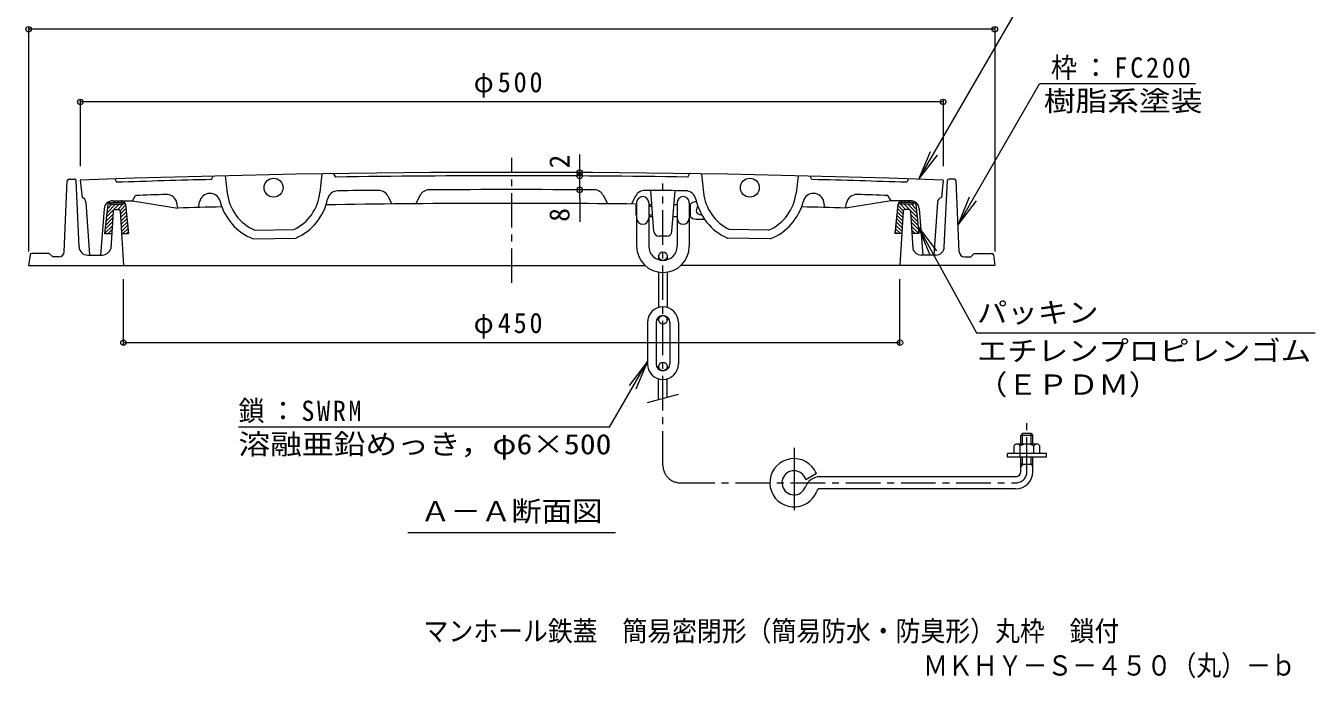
# Model space of a CAD drawing. Units: millimetres, scale not verified. Extents: x -623 to 760, y -541 to 560.
# Drawn here: x -551 to 197, y -541 to -163 of the extents above; entities that cross this region are included whole.
import ezdxf
from ezdxf.enums import TextEntityAlignment as Align

# ---------------------------------------------------------------- set-up
doc = ezdxf.new("R2010")
doc.units = ezdxf.units.MM
doc.header["$LTSCALE"] = 4
doc.header["$PDMODE"] = 32
doc.header["$PDSIZE"] = 3.2
doc.linetypes.add('CHAIN1', pattern=[8, 5, -1, 1, -1])
doc.linetypes.add('CHAIN2', pattern=[12, 9, -1, 1, -1])
for name, color, linetype, lineweight in [('0-0_通り芯', 4, 'Continuous', 9), ('0-1_躯体', 2, 'Continuous', 9), ('0-2_仕上', 3, 'Continuous', 9), ('0-3_建具', 4, 'Continuous', 9), ('0-4_その他', 7, 'Continuous', 9), ('0-5_寸法', 7, 'Continuous', 9), ('0-6_ハッチ', 6, 'Continuous', 9)]:
    doc.layers.add(name, color=color, linetype=linetype, lineweight=lineweight)
doc.layers.add('F-5_F-5ﾚｲﾔ', color=2, linetype='Continuous')
doc.styles.add('ＭＳ ゴシック', font='')
doc.styles.get('ＭＳ ゴシック').set_extended_font_data('MS Gothic')

msp = doc.modelspace()

# ---------------------------------------------------------------- linework, layer by layer
at = {"layer": '0-0_通り芯'}
for p, q in [((33.006, -400.436), (26.006, -400.436)), ((26.006, -405.559), (26.006, -400.436)), ((27.006, -405.559), (27.006, -399.436)), ((32.007, -399.436), (33.006, -400.436)), ((32.007, -405.559), (32.007, -399.436)), ((33.006, -405.559), (33.006, -400.436)), ((22.006, -411.059), (22.006, -406.425)), ((35.506, -405.559), (23.507, -405.559)), ((25.507, -413.059), (25.507, -406.425)), ((33.506, -411.059), (33.506, -406.425)), ((37.007, -411.059), (37.007, -406.425)), ((18.256, -413.059), (18.256, -411.059)), ((40.757, -411.059), (18.256, -411.059)), ((40.757, -413.059), (18.256, -413.059)), ((26.006, -421.436), (26.006, -413.059)), ((33.006, -417.436), (26.006, -417.436)), ((27.006, -417.436), (26.006, -418.436)), ((27.006, -417.436), (27.006, -413.059)), ((32.007, -417.436), (32.007, -413.059)), ((32.007, -417.436), (33.006, -418.436)), ((33.006, -421.436), (33.006, -413.059)), ((40.757, -413.059), (40.757, -411.059)), ((-92.536, -422.632), (-98.721, -426.164)), ((23.006, -424.436), (-90.468, -424.436)), ((23.006, -431.436), (-90.468, -431.436))]:
    msp.add_line(p, q, dxfattribs=at)
at = {"layer": '0-0_通り芯', "linetype": 'CHAIN2'}
msp.add_line((-105.493, -407.749), (-105.493, -447.621), dxfattribs=at)
at = {"layer": '0-0_通り芯'}
msp.add_lwpolyline([(32.007, -399.436), (27.006, -399.436), (26.006, -400.436)], dxfattribs=at)
for centre, radius, start, end in [((23.756, -407.724), 2.179, 36.58644, 143.41356), ((29.507, -415.229), 9.671, 65.56723, 114.43282), ((35.256, -407.724), 2.179, 36.58644, 143.41356), ((-105.493, -427.936), 14, 42.5377, 339.8945), ((-105.493, -427.936), 7, 52.82191, 339.89464), ((-105.493, -427.936), 7, 14.66664, 52.82161), ((-90.468, -433.436), 9, 90, 159.89439), ((-105.493, -427.936), 14, 22.26187, 42.5374), ((23.006, -421.436), 10, 270, 0), ((23.006, -421.436), 3, 270, 0), ((-90.468, -433.436), 2, 90, 159.89453)]:
    msp.add_arc(centre, radius, start, end, dxfattribs=at)
at = {"layer": '0-1_躯体'}
for p, q in [((-528.473, -294.042), (-526.643, -252.864)), ((-525.644, -251.908), (-522.541, -251.908)), ((-519.817, -291.135), (-521.564, -252.696)), ((-18.383, -291.135), (-16.636, -252.696)), ((-12.557, -251.908), (-15.659, -251.908)), ((-9.728, -294.042), (-11.558, -252.864)), ((-500.158, -270.347), (-501.494, -292.196)), ((-499.159, -269.408), (-497.04, -269.408)), ((-496.042, -270.347), (-494.1, -301.908)), ((-42.158, -270.347), (-44.1, -301.908)), ((-39.041, -269.408), (-41.16, -269.408)), ((-38.043, -270.347), (-36.707, -292.196)), ((-548.223, -295.767), (-549.1, -301.908)), ((-537.1, -294.908), (-547.233, -294.908)), ((-537.1, -294.908), (-535.1, -296.908)), ((-531.47, -296.908), (-535.1, -296.908)), ((-514.822, -295.908), (-506.455, -295.908)), ((-23.378, -295.908), (-31.746, -295.908)), ((-6.731, -296.908), (-3.1, -296.908)), ((-1.1, -294.908), (-3.1, -296.908)), ((-1.1, -294.908), (9.032, -294.908)), ((10.022, -295.767), (10.9, -301.908)), ((-549.1, -301.908), (-191.825, -301.908)), ((10.9, -301.908), (-171.038, -301.908))]:
    msp.add_line(p, q, dxfattribs=at)
for centre, radius, start, end in [((-525.644, -252.908), 1, 90, 177.45576), ((-522.541, -252.908), 1, 12.272, 90), ((-15.659, -252.908), 1, 90, 167.728), ((-12.557, -252.908), 1, 2.54424, 90), ((-499.159, -270.409), 1, 90, 176.76514), ((-497.04, -270.409), 1, 3.52167, 90), ((-41.16, -270.409), 1, 90, 176.47833), ((-39.041, -270.409), 1, 3.23486, 90), ((-514.822, -290.908), 5, 182.60179, 270), ((-23.378, -290.908), 5, 270, 357.39821), ((-547.233, -295.909), 1, 90, 171.86929), ((-531.47, -293.908), 3, 270, 357.45505), ((-506.325, -290.908), 5, 270, 345.071), ((-31.875, -290.908), 5, 194.929, 270), ((-6.731, -293.908), 3, 182.54495, 270), ((9.032, -295.909), 1, 8.13071, 90)]:
    msp.add_arc(centre, radius, start, end, dxfattribs=at)
at = {"layer": '0-2_仕上', "linetype": 'CHAIN1'}
msp.add_line((-269.1, -311.985), (-269.1, -239.521), dxfattribs=at)
at = {"layer": '0-2_仕上'}
for p, q in [((-519.1, -252.39), (-518.1, -262.501)), ((-499.101, -251.704), (-498.1, -253.673)), ((-443.1, -252.088), (-442.1, -250.063)), ((-435.1, -249.893), (-433.914, -259.95)), ((-379.1, -248.789), (-380.251, -259.635)), ((-371.1, -250.668), (-372.1, -248.683)), ((-167.1, -250.668), (-166.1, -248.683)), ((-159.1, -248.789), (-157.949, -259.635)), ((-103.1, -249.893), (-104.286, -259.95)), ((-95.1, -252.088), (-96.1, -250.063)), ((-39.1, -251.704), (-40.1, -253.673)), ((-19.1, -252.39), (-20.1, -262.501)), ((-488.92, -264.408), (-487.1, -261.325)), ((-322.243, -261.413), (-324.6, -266.146)), ((-215.957, -261.413), (-213.6, -266.146)), ((-186.641, -282.225), (-188.438, -258.414)), ((-176.222, -282.225), (-174.438, -258.59)), ((-49.28, -264.408), (-51.1, -261.325)), ((-505.307, -269.013), (-507.442, -295.908)), ((-500.323, -264.408), (-488.92, -264.408)), ((-488.92, -264.408), (-462.6, -268.606)), ((-462.6, -268.607), (-463.152, -265.677)), ((-450.601, -268.285), (-449.991, -265.017)), ((-340.919, -261.657), (-338.6, -266.271)), ((-197.282, -261.657), (-199.6, -266.271)), ((-87.6, -268.285), (-88.21, -265.017)), ((-49.28, -264.408), (-75.6, -268.606)), ((-75.6, -268.607), (-75.048, -265.677)), ((-37.878, -264.408), (-49.28, -264.408)), ((-32.894, -269.013), (-30.759, -295.908)), ((-417.962, -281.506), (-395.273, -281.058)), ((-120.239, -281.506), (-142.928, -281.058)), ((-418.916, -286.525), (-394.121, -286.036)), ((-179.213, -284.999), (-183.649, -284.999)), ((-119.285, -286.525), (-144.079, -286.036))]:
    msp.add_line(p, q, dxfattribs=at)
for points in [[(-515.905, -265.183), (-513.741, -295.908), (-507.442, -295.908)], [(-22.296, -265.183), (-24.46, -295.908), (-30.759, -295.908)]]:
    msp.add_lwpolyline(points, dxfattribs=at)
for centre in [(-407.1, -256.787), (-131.1, -256.787)]:
    msp.add_circle(centre, 5.5, dxfattribs=at)
for centre, radius, start, end in [((-269.1, -7247.925), 7000, 87.95329, 92.04671), ((-269.1, -7247.925), 6998, 91.42476, 91.87526), ((-269.1, -7247.925), 6998, 89.16486, 90.83514), ((-269.1, -7247.925), 6998, 88.12474, 88.57524), ((-269.1, -7247.925), 6990, 91.64058, 91.7872), ((-469.048, -266.788), 6, 10.67113, 91.6497), ((-444.093, -266.117), 6, 90.6472, 169.43343), ((-443.938, -266.114), 6, 14.20834, 92.12637), ((-407.1, -256.787), 27, 186.72783, 246.27908), ((-407.1, -256.787), 27, 295.98012, 353.94402), ((-369.923, -264.652), 6, 90.82717, 168.05372), ((-269.1, -7247.925), 6990, 90.63319, 90.82717), ((-346.28, -264.351), 6, 26.67896, 90.63319), ((-316.873, -264.088), 6, 90.39192, 153.52735), ((-269.1, -7247.925), 6990, 89.60808, 90.39192), ((-221.328, -264.088), 6, 26.47265, 89.60808), ((-191.92, -264.351), 6, 89.36681, 153.32104), ((-269.1, -7247.925), 6990, 89.16486, 89.36681), ((-168.277, -264.652), 6, 11.94628, 89.17283), ((-131.1, -256.787), 27, 186.05598, 244.01988), ((-131.1, -256.787), 27, 293.72092, 353.27217), ((-94.263, -266.114), 6, 87.87363, 165.79166), ((-94.108, -266.117), 6, 10.56657, 89.3528), ((-69.152, -266.788), 6, 88.3503, 169.32887), ((-269.1, -7247.925), 6990, 88.2128, 88.35942), ((-518.897, -265.393), 3, 4.02824, 74.58858), ((-500.323, -269.408), 5, 90.00085, 175.46227), ((-269.1, -7247.925), 6982, 91.37871, 91.5881), ((-407.1, -256.787), 32, 194.20831, 248.33145), ((-407.1, -256.787), 32, 293.92778, 348.05372), ((-269.1, -7247.925), 6982, 89.4057, 90.88284), ((-131.1, -256.787), 32, 191.94622, 246.07222), ((-131.1, -256.787), 32, 291.66855, 345.79169), ((-269.1, -7247.925), 6982, 88.4119, 88.62129), ((-37.878, -269.408), 5, 4.53773, 89.99915), ((-19.303, -265.393), 3, 105.41142, 175.97176), ((-183.649, -281.999), 3, 184.31636, 270), ((-179.213, -281.999), 3, 270, 355.68369)]:
    msp.add_arc(centre, radius, start, end, dxfattribs=at)
at = {"layer": '0-3_建具', "linetype": 'CHAIN1'}
for p, q in [((-181.431, -417.936), (-181.431, -254.311)), ((29.507, -421.436), (29.507, -391.949)), ((-171.431, -427.936), (23.006, -427.936))]:
    msp.add_line(p, q, dxfattribs=at)
at = {"layer": '0-3_建具'}
for p, q in [((-197.181, -267.499), (-196.681, -266.999)), ((-197.181, -267.499), (-197.181, -272.499)), ((-197.181, -267.499), (-196.681, -267.499)), ((-196.681, -265.499), (-196.681, -290.749)), ((-189.681, -265.499), (-189.681, -290.749)), ((-189.681, -266.499), (-187.828, -266.499)), ((-189.681, -267.499), (-187.752, -267.499)), ((-175.035, -266.499), (-173.181, -266.499)), ((-173.181, -265.499), (-173.181, -290.749)), ((-166.181, -265.499), (-166.181, -290.749)), ((-166.181, -266.499), (-165.752, -266.499)), ((-165.752, -266.499), (-165.752, -273.499)), ((-162.181, -264.999), (-162.029, -264.999)), ((-197.181, -272.499), (-196.681, -272.999)), ((-197.181, -272.499), (-196.681, -272.499)), ((-189.681, -272.499), (-187.375, -272.499)), ((-189.681, -273.499), (-187.299, -273.499)), ((-175.563, -273.499), (-173.181, -273.499)), ((-166.181, -273.499), (-165.752, -273.499)), ((-162.181, -274.999), (-158.123, -274.999)), ((-183.931, -296.499), (-183.931, -298.611)), ((-178.931, -296.499), (-178.931, -298.611)), ((-183.931, -305.792), (-183.931, -326.353)), ((-178.931, -305.792), (-178.931, -326.353)), ((-190.431, -334.999), (-190.431, -358.999)), ((-185.431, -334.999), (-185.431, -358.999)), ((-183.931, -333.499), (-183.931, -331.876)), ((-178.931, -333.499), (-178.931, -331.876)), ((-177.431, -334.999), (-177.431, -358.999)), ((-172.431, -334.999), (-172.431, -358.999)), ((-183.931, -360.499), (-183.931, -362.121)), ((-178.931, -360.499), (-178.931, -362.121)), ((-183.931, -379.669), (-183.931, -367.645)), ((-178.931, -378.329), (-178.931, -367.645)), ((-190.431, -381.41), (-172.431, -376.587))]:
    msp.add_line(p, q, dxfattribs=at)
for centre in [(-181.431, -296.499), (-181.431, -333.499), (-181.431, -360.499)]:
    msp.add_circle(centre, 2.5, dxfattribs=at)
for centre, radius, start, end in [((-193.181, -265.499), 3.5, 0, 180), ((-169.681, -265.499), 3.5, 0, 180), ((-162.181, -269.999), 5, 90, 135.57204), ((-159.681, -269.999), 2.5, 124.43048, 285.18868), ((-193.181, -274.499), 3.5, 180, 0), ((-169.681, -274.499), 3.5, 180, 0), ((-162.181, -269.999), 5, 224.42796, 270), ((-158.123, -272.999), 2, 270, 288.61935), ((-181.431, -290.749), 15.25, 180, 0), ((-181.431, -290.749), 8.25, 180, 0), ((-181.431, -334.999), 9, 0, 180), ((-181.431, -334.999), 4, 0, 180), ((-181.431, -358.999), 9, 180, 0), ((-181.431, -358.999), 4, 180, 0)]:
    msp.add_arc(centre, radius, start, end, dxfattribs=at)
at = {"layer": '0-3_建具', "linetype": 'CHAIN1'}
for centre, radius, start, end in [((-171.431, -417.936), 10, 180, 270), ((23.006, -421.436), 6.5, 270, 0)]:
    msp.add_arc(centre, radius, start, end, dxfattribs=at)
at = {"layer": '0-4_その他'}
for p, q in [((-549.1, -163.712), (-549.1, -293.908)), ((10.9, -163.712), (10.9, -293.908)), ((10.9, -164.912), (-549.1, -164.912)), ((-519.1, -205.854), (-519.1, -244.389)), ((-19.101, -207.054), (-519.1, -207.054)), ((-19.101, -205.854), (-19.101, -244.389)), ((-229.684, -248.035), (-229.684, -237.647)), ((-229.684, -263.035), (-229.684, -248.035)), ((-229.684, -263.035), (-229.684, -276.581)), ((-494.1, -347.905), (-494.1, -309.908)), ((-44.1, -347.905), (-44.1, -309.908)), ((-44.1, -346.705), (-494.1, -346.705))]:
    msp.add_line(p, q, dxfattribs=at)
for p in [(-549.1, -164.912), (10.9, -164.912), (-519.1, -207.054), (-19.101, -207.054), (-229.684, -248.035), (-229.684, -250.035), (-229.684, -258.036), (-494.1, -346.705), (-44.1, -346.705)]:
    msp.add_point(p, dxfattribs=at)
at = {"layer": '0-5_寸法'}
for p, q in [((-33.059, -251.904), (33.39, -136.81)), ((-10.424, -278.38), (36.747, -196.678)), ((127.222, -196.678), (36.747, -196.678)), ((-33.059, -251.904), (-26.362, -235.736)), ((-33.059, -251.904), (-22.406, -238.021)), ((-10.424, -278.38), (-3.727, -262.213)), ((-10.424, -278.38), (0.23, -264.497)), ((-33.529, -279.516), (-26.832, -295.684)), ((-33.529, -279.516), (-22.876, -293.399)), ((-33.529, -279.516), (0.172, -340.984)), ((0.172, -340.984), (196.559, -340.984)), ((-212.477, -395.748), (-190.432, -357.564)), ((-190.432, -357.564), (-201.085, -371.448)), ((-190.432, -357.564), (-197.129, -373.732)), ((-212.477, -395.748), (-427.477, -395.748)), ((-329.3, -456.828), (-208.9, -456.828))]:
    msp.add_line(p, q, dxfattribs=at)
at = {"layer": '0-6_ハッチ'}
for p, q in [((-503.231, -266.434), (-505.1, -283.408)), ((-503.795, -271.561), (-498.644, -266.409)), ((-503.533, -269.177), (-500.765, -266.409)), ((-502.771, -265.515), (-503.231, -266.434)), ((-501.6, -265.41), (-502.1, -266.409)), ((-502.1, -266.409), (-494.1, -266.409)), ((-501.6, -265.41), (-494.6, -265.41)), ((-499.766, -265.41), (-498.765, -264.41)), ((-499.65, -269.537), (-496.522, -266.409)), ((-497.644, -265.41), (-496.644, -264.41)), ((-497.401, -269.41), (-494.401, -266.409)), ((-496.052, -270.182), (-492.831, -266.961)), ((-495.929, -272.181), (-492.629, -268.881)), ((-495.523, -265.41), (-494.615, -264.503)), ((-494.6, -265.41), (-494.1, -266.409)), ((-494.201, -266.209), (-493.455, -265.464)), ((-493.429, -265.515), (-492.865, -266.644)), ((-492.865, -266.644), (-491.1, -283.408)), ((-45.335, -266.644), (-47.1, -283.408)), ((-42.271, -272.181), (-45.571, -268.881)), ((-42.148, -270.182), (-45.369, -266.961)), ((-44.771, -265.515), (-45.335, -266.644)), ((-44, -266.209), (-44.745, -265.464)), ((-43.601, -265.41), (-44.1, -266.409)), ((-36.1, -266.409), (-44.1, -266.409)), ((-40.799, -269.41), (-43.799, -266.409)), ((-36.6, -265.41), (-43.601, -265.41)), ((-42.678, -265.41), (-43.585, -264.503)), ((-38.551, -269.537), (-41.678, -266.409)), ((-40.556, -265.41), (-41.556, -264.41)), ((-34.405, -271.561), (-39.557, -266.409)), ((-38.435, -265.41), (-39.435, -264.41)), ((-34.668, -269.177), (-37.435, -266.409)), ((-36.6, -265.41), (-36.1, -266.409)), ((-35.429, -265.515), (-34.97, -266.434)), ((-34.97, -266.434), (-33.1, -283.408)), ((-504.583, -278.713), (-500.414, -274.544)), ((-504.321, -276.329), (-500.276, -272.284)), ((-504.058, -273.945), (-500.031, -269.918)), ((-495.806, -274.179), (-492.428, -270.8)), ((-495.684, -276.178), (-492.225, -272.719)), ((-495.561, -278.176), (-492.023, -274.639)), ((-42.64, -278.176), (-46.177, -274.639)), ((-42.517, -276.178), (-45.975, -272.719)), ((-42.394, -274.179), (-45.773, -270.8)), ((-34.143, -273.945), (-38.17, -269.918)), ((-33.88, -276.329), (-37.925, -272.284)), ((-33.618, -278.713), (-37.786, -274.544)), ((-505.1, -283.408), (-500.956, -283.408)), ((-505.036, -283.408), (-500.691, -279.063)), ((-504.846, -281.097), (-500.552, -276.804)), ((-502.914, -283.408), (-500.829, -281.322)), ((-495.438, -280.174), (-491.821, -276.558)), ((-495.315, -282.172), (-491.619, -278.477)), ((-495.239, -283.408), (-491.1, -283.408)), ((-494.429, -283.408), (-491.417, -280.396)), ((-492.308, -283.408), (-491.215, -282.316)), ((-42.962, -283.408), (-47.1, -283.408)), ((-45.893, -283.408), (-46.985, -282.316)), ((-43.771, -283.408), (-46.783, -280.396)), ((-42.886, -282.172), (-46.581, -278.477)), ((-42.763, -280.174), (-46.379, -276.558)), ((-33.355, -281.097), (-37.648, -276.804)), ((-33.165, -283.408), (-37.51, -279.063)), ((-35.286, -283.408), (-37.372, -281.322)), ((-33.1, -283.408), (-37.244, -283.408))]:
    msp.add_line(p, q, dxfattribs=at)
for centre, start, end in [((-500.982, -266.409), 122.00945, 153.44066), ((-495.218, -266.409), 26.55745, 90), ((-42.982, -266.409), 90, 153.44255), ((-37.218, -266.409), 26.55934, 57.99823)]:
    msp.add_arc(centre, 2, start, end, dxfattribs=at)

# ---------------------------------------------------------------- texts
at = {"layer": '0-4_その他', "color": 2, "style": 'ＭＳ ゴシック'}
for s, p in [('2', (-232.084, -245.647)), ('8', (-232.084, -276.581))]:
    msp.add_text(s, height=11.73, rotation=90, dxfattribs=at).set_placement(p, align=Align.BOTTOM_LEFT)
at = {"layer": '0-4_その他', "color": 2, "char_height": 11.73, "attachment_point": 7, "style": 'ＭＳ ゴシック'}
for s, insert in [('\\T1.21;\\W0.95;φ500', (-291.1, -204.654)), ('\\T1.21;\\W0.95;φ450', (-291.1, -344.305))]:
    msp.add_mtext(s, dxfattribs=dict(at, insert=insert))
at = {"layer": '0-5_寸法', "color": 2, "style": 'ＭＳ ゴシック'}
for s, width, p in [('樹脂系塗装', 1.15, (39.222, -215.878)), ('パッキン', 1.1, (0.559, -338.584)), ('エチレンプロピレンゴム', 1.1, (0.559, -360.818)), ('（ＥＰＤＭ）', 1.1, (0.559, -380.38)), ('溶融亜鉛めっき，φ6×500', 1.15, (-427.477, -414.948)), ('Ａ－Ａ断面図', 1.1, (-322.1, -453.828))]:
    msp.add_text(s, height=11.73, dxfattribs=dict(at, width=width)).set_placement(p, align=Align.BOTTOM_LEFT)
at = {"layer": '0-5_寸法', "color": 2, "char_height": 11.73, "attachment_point": 7, "style": 'ＭＳ ゴシック'}
for s, insert in [('\\T1.21;\\W0.95;枠：FC200', (43.38, -194.278)), ('\\T1.2;\\W0.95;鎖：SWRM', (-427.477, -393.348))]:
    msp.add_mtext(s, dxfattribs=dict(at, insert=insert))
at = {"layer": 'F-5_F-5ﾚｲﾔ', "style": 'ＭＳ ゴシック', "width": 0.9}
for s, p in [('マンホール鉄蓋\u3000簡易密閉形（簡易防水・防臭形）丸枠\u3000鎖付', (-320.169, -523.319)), ('ＭＫＨＹ－Ｓ－４５０（丸）－ｂ', (-30.713, -543.277))]:
    msp.add_text(s, height=11.73, dxfattribs=at).set_placement(p, align=Align.BOTTOM_LEFT)

doc.saveas('drawing.dxf')
